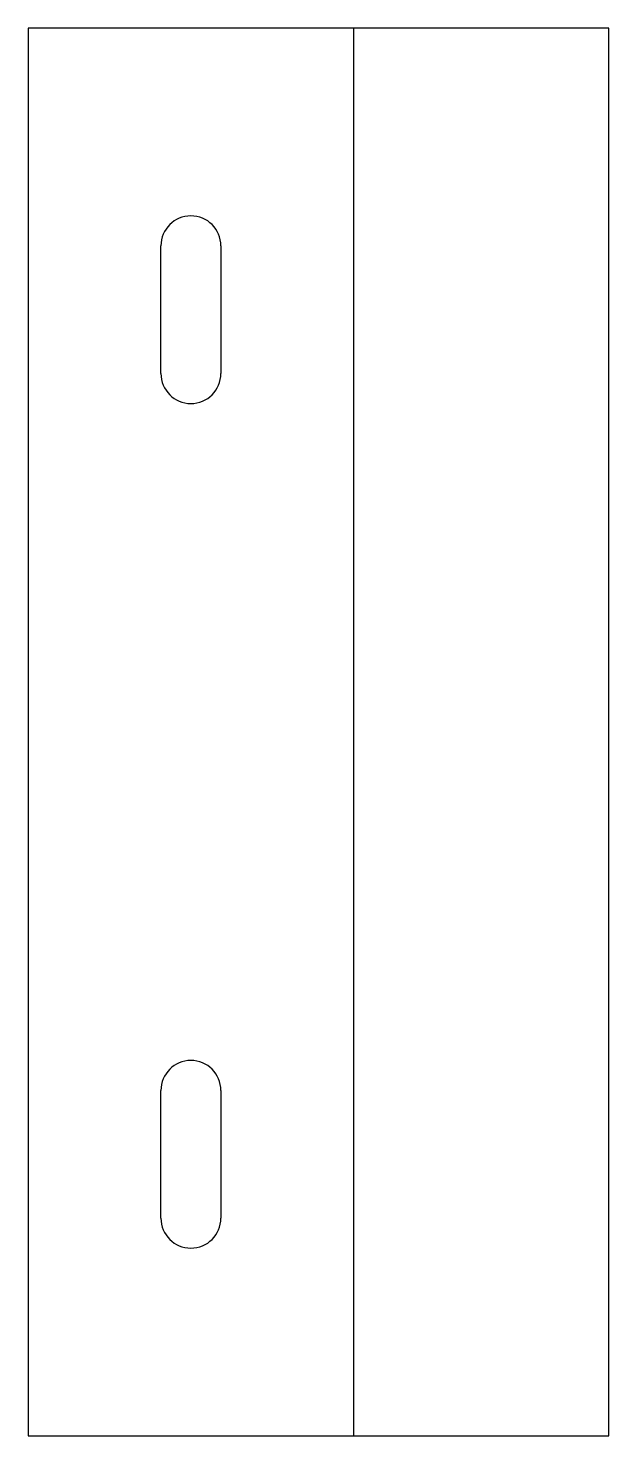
# Model space of a CAD drawing. Header units: inches. Extents: x 0 to 1.24, y 0 to 3.
import ezdxf

# ---------------------------------------------------------------- set-up
doc = ezdxf.new("R2010")
doc.units = ezdxf.units.IN
doc.header["$MEASUREMENT"] = 0
doc.layers.add('BEND', color=1, linetype='CONTINUOUS')
doc.layers.add('CUT', color=7, linetype='CONTINUOUS')

msp = doc.modelspace()

# ---------------------------------------------------------------- linework, layer by layer
at = {"layer": 'BEND'}
msp.add_line((0.69426, 0), (0.69426, 3), dxfattribs=at)
at = {"layer": 'CUT'}
for p, q in [((1.23852, 3), (0, 3)), ((0, 3), (0, 0)), ((1.23852, 0), (1.23852, 3)), ((0.28313, 2.264), (0.28313, 2.536)), ((0.41113, 2.536), (0.41113, 2.264)), ((0.28313, 0.464), (0.28313, 0.736)), ((0.41113, 0.736), (0.41113, 0.464)), ((0, 0), (1.23852, 0))]:
    msp.add_line(p, q, dxfattribs=at)
for centre, start, end in [((0.34713, 2.536), 0, 180), ((0.34713, 2.264), 180, 360), ((0.34713, 0.736), 0, 180), ((0.34713, 0.464), 180, 360)]:
    msp.add_arc(centre, 0.064, start, end, dxfattribs=at)

doc.saveas('drawing.dxf')
